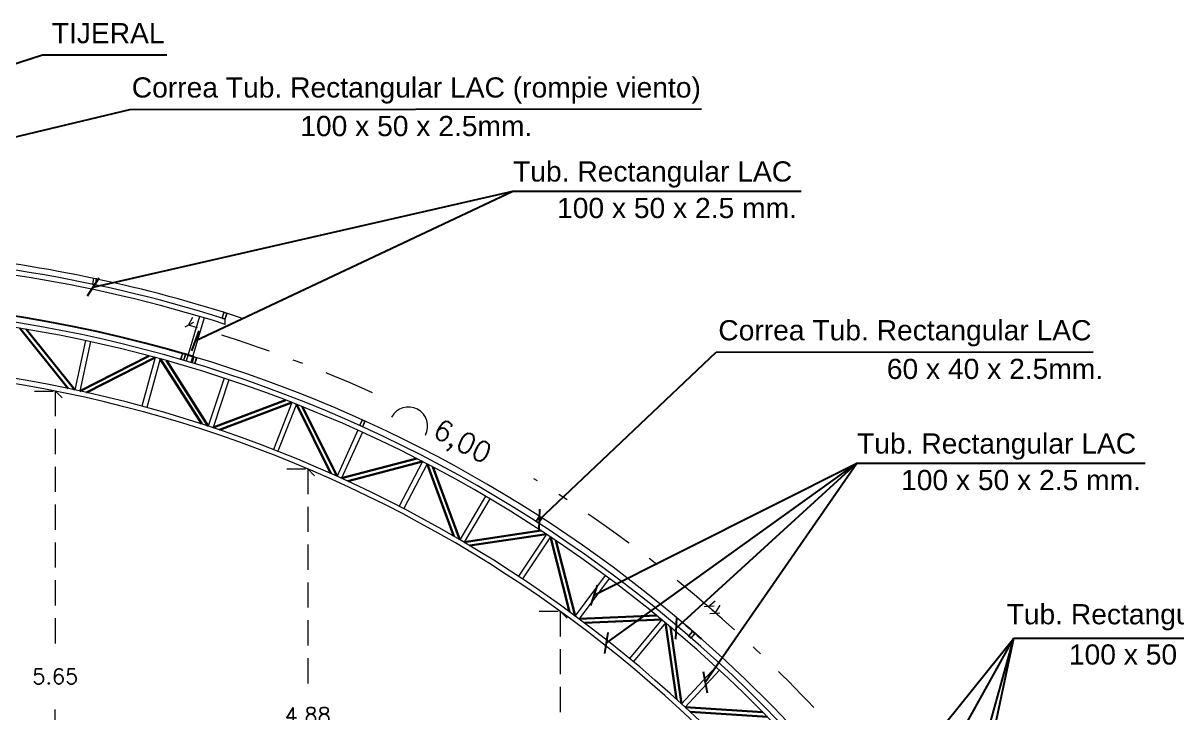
# Model space of a CAD drawing. Header units: metres. Extents: x 772934 to 773467, y 8442002 to 8442594.
# Drawn here: x 773144.36 to 773155.79, y 8442255.39 to 8442262.23 of the extents above; entities that cross this region are included whole.
import ezdxf

# ---------------------------------------------------------------- set-up
doc = ezdxf.new("R2010")
doc.units = ezdxf.units.M
doc.header["$PDMODE"] = 66
doc.linetypes.add('DASHDOT', pattern=[1, 0.5, -0.25, 0, -0.25])
doc.linetypes.add('DASHED2', pattern=[0.375, 0.25, -0.125])
doc.layers.add('C-ROAD-PROF-PROJ', color=92, linetype='Continuous')
doc.layers.add('TEXTOS-CHICOS-03', color=3, linetype='Continuous')
for name, color, linetype, lineweight in [('COTAS-01', 1, 'Continuous', 9), ('ELEMENTOS', 2, 'Continuous', 5), ('MURO...', 112, 'Continuous', 30), ('N.P.T', 61, 'DASHDOT', 9), ('TUB LAC 40x60', 5, 'Continuous', 13), ('TUB LAC 50x70', 88, 'Continuous', 13)]:
    doc.layers.add(name, color=color, linetype=linetype, lineweight=lineweight)
doc.layers.add('DE JUEGO', color=7, linetype='DASHED2', lineweight=15, plot=False)
doc.styles.add('ARIAL', font='arial.ttf', dxfattribs={"width": 1.1})
doc.styles.get("Standard").update_dxf_attribs({"font": 'simplex.shx'})
doc.dimstyles.new('ESC. 1.1000 sin linea', dxfattribs={"dimscale": 0.689, "dimtxt": 0.22, "dimasz": 0.2, "dimexe": 0.03, "dimexo": 0.3, "dimgap": 0.2055, "dimtad": 1, "dimtih": 1, "dimtoh": 1, "dimzin": 1, "dimdsep": 46, "dimtxsty": 'Standard', "dimblk": 'OBLIQUE', "dimcen": 1, "dimclrd": 3, "dimclre": 2, "dimclrt": 256, "dimazin": 0, "dimtfac": 1, "dimtmove": 2, "dimatfit": 2, "dimldrblk": 'OBLIQUE', "dimfxl": 0.15, "dimtfillclr": 1, "dimlwd": -1, "dimlwe": -1, "dimarcsym": 0})
doc.dimstyles.new('ISO-25', dxfattribs={"dimscale": 0, "dimtxt": 0.18, "dimasz": 0.08, "dimexe": 0.09, "dimexo": 0.5, "dimgap": 0.35, "dimtad": 0, "dimtih": 1, "dimtoh": 1, "dimzin": 3, "dimtxsty": 'Standard', "dimblk": 'OBLIQUE', "dimcen": -3, "dimclrd": 256, "dimclre": 256, "dimadec": 0, "dimazin": 0, "dimtfac": 1, "dimtmove": 2, "dimatfit": 2, "dimldrblk": 'OBLIQUE', "dimfxl": 1, "dimfxlon": 1, "dimtolj": 2, "dimarcsym": 0})

# ---------------------------------------------------------------- blocks, each defined once
blk = doc.blocks.new('_Oblique')
at = {"color": 0, "linetype": 'ByBlock', "lineweight": -2}
blk.add_line((-0.5, -0.5), (0.5, 0.5), dxfattribs=at)
blk = doc.blocks.new('*D137')
at = {"layer": 'DE JUEGO', "color": 2, "transparency": 16777216}
for p, q in [((773144.472, 8442258.583), (773144.658, 8442258.583)), ((773144.472, 8442252.929), (773144.658, 8442252.929))]:
    blk.add_line(p, q, dxfattribs=at)
at = {"layer": 'DE JUEGO', "color": 3, "transparency": 16777216}
for p, q in [((773144.678, 8442258.583), (773144.678, 8442255.973)), ((773144.678, 8442252.929), (773144.678, 8442255.539))]:
    blk.add_line(p, q, dxfattribs=at)
at = {"layer": 'Defpoints', "color": 0, "transparency": 16777216}
for p in [(773144.678, 8442258.583), (773144.678, 8442252.929), (773144.678, 8442252.929)]:
    blk.add_point(p, dxfattribs=at)
at = {"layer": 'DE JUEGO', "color": 3, "transparency": 16777216, "xscale": 0.1378000000000003, "yscale": 0.1378000000000003, "zscale": 0.1378000000000003}
for p, rotation in [((773144.678, 8442258.583), 90), ((773144.678, 8442252.929), 270)]:
    blk.add_blockref('_Oblique', p, dxfattribs=dict(at, rotation=rotation))
at = {"layer": 'DE JUEGO', "transparency": 16777216, "insert": (773144.678, 8442255.756), "char_height": 0.1516, "attachment_point": 5}
blk.add_mtext('5.65', dxfattribs=at)
blk = doc.blocks.new('*D138')
at = {"layer": 'DE JUEGO', "color": 2, "transparency": 16777216}
for p, q in [((773146.972, 8442257.812), (773147.158, 8442257.812)), ((773146.972, 8442252.929), (773147.158, 8442252.929))]:
    blk.add_line(p, q, dxfattribs=at)
at = {"layer": 'DE JUEGO', "color": 3, "transparency": 16777216}
for p, q in [((773147.178, 8442257.812), (773147.178, 8442255.588)), ((773147.178, 8442252.929), (773147.178, 8442255.153))]:
    blk.add_line(p, q, dxfattribs=at)
at = {"layer": 'Defpoints', "color": 0, "transparency": 16777216}
for p in [(773147.178, 8442257.812), (773147.178, 8442252.929), (773147.178, 8442252.929)]:
    blk.add_point(p, dxfattribs=at)
at = {"layer": 'DE JUEGO', "color": 3, "transparency": 16777216, "xscale": 0.1378000000000003, "yscale": 0.1378000000000003, "zscale": 0.1378000000000003}
for p, rotation in [((773147.178, 8442257.812), 90), ((773147.178, 8442252.929), 270)]:
    blk.add_blockref('_Oblique', p, dxfattribs=dict(at, rotation=rotation))
at = {"layer": 'DE JUEGO', "transparency": 16777216, "insert": (773147.178, 8442255.371), "char_height": 0.1516, "attachment_point": 5}
blk.add_mtext('4.88', dxfattribs=at)
blk = doc.blocks.new('*D139')
at = {"layer": 'DE JUEGO', "color": 2, "transparency": 16777216}
for p, q in [((773149.472, 8442256.402), (773149.658, 8442256.402)), ((773149.472, 8442252.929), (773149.658, 8442252.929))]:
    blk.add_line(p, q, dxfattribs=at)
at = {"layer": 'DE JUEGO', "color": 3, "transparency": 16777216}
for p, q in [((773149.678, 8442256.402), (773149.678, 8442254.883)), ((773149.678, 8442252.929), (773149.678, 8442254.448))]:
    blk.add_line(p, q, dxfattribs=at)
at = {"layer": 'Defpoints', "color": 0, "transparency": 16777216}
for p in [(773149.678, 8442256.402), (773149.678, 8442252.929), (773149.678, 8442252.929)]:
    blk.add_point(p, dxfattribs=at)
at = {"layer": 'DE JUEGO', "color": 3, "transparency": 16777216, "xscale": 0.1378000000000003, "yscale": 0.1378000000000003, "zscale": 0.1378000000000003}
for p, rotation in [((773149.678, 8442256.402), 90), ((773149.678, 8442252.929), 270)]:
    blk.add_blockref('_Oblique', p, dxfattribs=dict(at, rotation=rotation))
at = {"layer": 'DE JUEGO', "transparency": 16777216, "insert": (773149.678, 8442254.665), "char_height": 0.1516, "attachment_point": 5}
blk.add_mtext('3.47', dxfattribs=at)

msp = doc.modelspace()

# ---------------------------------------------------------------- linework, layer by layer
at = {"ltscale": 0.05}
for centre, radius, start, end in [((773145.062, 8442255.981), 3.101, 71.4405, 75.1365), ((773143.84, 8442247.944), 10.925, 48.5085, 49.5574)]:
    msp.add_arc(centre, radius, start, end, dxfattribs=at)
at = {"layer": 'C-ROAD-PROF-PROJ', "ltscale": 0.05}
msp.add_arc((773142.181, 8442246.035), 13.455, 73.3338, 106.6829, dxfattribs=at)
at = {"layer": 'DE JUEGO'}
msp.add_arc((773142.178, 8442246.056), 13.434, 73.2534, 98.848, dxfattribs=at)
at = {"layer": 'ELEMENTOS'}
for centre, radius, start, end in [((773142.178, 8442246.029), 13.97, 71.8786, 84.1934), ((773142.183, 8442246.045), 13.445, 48.5792, 74.1413), ((773142.175, 8442246.026), 13.464, 31.7856, 49.4584)]:
    msp.add_arc(centre, radius, start, end, dxfattribs=at)
at = {"layer": 'MURO...'}
for p, q in [((773144.328, 8442259.205), (773144.806, 8442258.608)), ((773144.872, 8442258.594), (773144.391, 8442259.195)), ((773144.921, 8442258.583), (773145.607, 8442258.931)), ((773145.669, 8442258.915), (773144.987, 8442258.569)), ((773145.717, 8442258.902), (773146.129, 8442258.257)), ((773146.193, 8442258.236), (773145.779, 8442258.885)), ((773146.241, 8442258.22), (773146.96, 8442258.493)), ((773147.02, 8442258.47), (773146.304, 8442258.199)), ((773147.066, 8442258.452), (773147.407, 8442257.767)), ((773147.469, 8442257.74), (773147.125, 8442258.429)), ((773147.514, 8442257.719), (773148.259, 8442257.914)), ((773148.316, 8442257.885), (773147.575, 8442257.691)), ((773148.36, 8442257.862), (773148.626, 8442257.144)), ((773148.684, 8442257.11), (773148.416, 8442257.832)), ((773148.727, 8442257.085), (773149.489, 8442257.2)), ((773149.542, 8442257.165), (773148.785, 8442257.051)), ((773149.583, 8442257.137), (773149.772, 8442256.396)), ((773149.826, 8442256.356), (773149.636, 8442257.102)), ((773149.866, 8442256.326), (773150.635, 8442256.359)), ((773150.684, 8442256.318), (773149.92, 8442256.285)), ((773150.723, 8442256.286), (773150.831, 8442255.529)), ((773150.881, 8442255.484), (773150.772, 8442256.246)), ((773150.918, 8442255.45), (773151.686, 8442255.401)), ((773151.731, 8442255.355), (773150.967, 8442255.404))]:
    msp.add_line(p, q, dxfattribs=at)
at = {"layer": 'N.P.T', "color": 173, "true_color": 0x4b5ece}
for p, q in [((773145.998, 8442259.235), (773146.041, 8442259.314)), ((773151.147, 8442256.447), (773151.215, 8442256.505)), ((773151.218, 8442256.384), (773151.262, 8442256.463))]:
    msp.add_line(p, q, dxfattribs=at)
at = {"layer": 'N.P.T', "color": 175, "true_color": 0x4d4db3}
for centre, radius, start, end in [((773142.183, 8442246.045), 13.731, 65.7569, 73.8708), ((773142.183, 8442246.045), 13.731, 48.8497, 58.1979), ((773142.175, 8442246.026), 13.75, 43.2496, 49.2733)]:
    msp.add_arc(centre, radius, start, end, dxfattribs=at)
at = {"layer": 'N.P.T', "linetype": 'Continuous'}
msp.add_arc((773148.176, 8442258.235), 0.19, 331.7049, 151.7049, dxfattribs=at)
at = {"layer": 'TUB LAC 40x60'}
for points in [[(773145.046, 8442259.64), (773145.08, 8442259.634), (773145.091, 8442259.693), (773145.056, 8442259.699)], [(773145.048, 8442259.642), (773145.078, 8442259.637), (773145.088, 8442259.691), (773145.058, 8442259.696)], [(773146.328, 8442259.306), (773146.362, 8442259.295), (773146.38, 8442259.352), (773146.346, 8442259.363)], [(773146.332, 8442259.307), (773146.36, 8442259.298), (773146.377, 8442259.351), (773146.348, 8442259.36)], [(773145.92, 8442258.898), (773145.953, 8442258.888), (773145.97, 8442258.946), (773145.937, 8442258.955)], [(773145.923, 8442258.899), (773145.952, 8442258.891), (773145.967, 8442258.944), (773145.938, 8442258.952)], [(773147.692, 8442258.244), (773147.724, 8442258.229), (773147.749, 8442258.284), (773147.717, 8442258.298)], [(773147.695, 8442258.245), (773147.723, 8442258.233), (773147.745, 8442258.283), (773147.718, 8442258.295)], [(773149.439, 8442257.293), (773149.468, 8442257.274), (773149.501, 8442257.324), (773149.471, 8442257.343)], [(773149.442, 8442257.294), (773149.467, 8442257.277), (773149.497, 8442257.323), (773149.472, 8442257.34)], [(773150.95, 8442256.159), (773150.976, 8442256.136), (773151.016, 8442256.181), (773150.989, 8442256.204)], [(773150.954, 8442256.159), (773150.976, 8442256.14), (773151.012, 8442256.181), (773150.99, 8442256.201)]]:
    msp.add_lwpolyline(points, close=True, dxfattribs=at)
at = {"layer": 'TUB LAC 40x60', "color": 142}
for points in [[(773146.031, 8442258.864), (773146.064, 8442258.855), (773146.081, 8442258.912), (773146.047, 8442258.922)], [(773146.034, 8442258.866), (773146.062, 8442258.858), (773146.078, 8442258.91), (773146.049, 8442258.919)]]:
    msp.add_lwpolyline(points, close=True, dxfattribs=at)
at = {"layer": 'TUB LAC 50x70'}
for p, q in [((773146.106, 8442259.321), (773145.974, 8442258.88)), ((773146.154, 8442259.307), (773146.022, 8442258.866)), ((773146.362, 8442259.243), (773146.362, 8442259.295)), ((773144.978, 8442259.082), (773144.872, 8442258.594)), ((773145.027, 8442259.072), (773144.921, 8442258.583)), ((773145.669, 8442258.915), (773145.537, 8442258.432)), ((773145.717, 8442258.902), (773145.586, 8442258.419)), ((773146.35, 8442258.711), (773146.193, 8442258.236)), ((773146.398, 8442258.695), (773146.241, 8442258.22)), ((773147.02, 8442258.47), (773146.838, 8442258.005)), ((773147.066, 8442258.452), (773146.884, 8442257.987)), ((773147.675, 8442258.195), (773147.469, 8442257.74)), ((773147.721, 8442258.174), (773147.514, 8442257.719)), ((773148.316, 8442257.885), (773148.085, 8442257.441)), ((773148.36, 8442257.862), (773148.129, 8442257.418)), ((773148.938, 8442257.541), (773148.684, 8442257.11)), ((773148.981, 8442257.516), (773148.727, 8442257.085)), ((773149.542, 8442257.165), (773149.265, 8442256.748)), ((773149.583, 8442257.137), (773149.307, 8442256.721)), ((773150.124, 8442256.757), (773149.826, 8442256.356)), ((773150.165, 8442256.727), (773149.866, 8442256.326)), ((773150.684, 8442256.318), (773150.365, 8442255.934)), ((773150.723, 8442256.286), (773150.404, 8442255.902)), ((773151.22, 8442255.851), (773150.881, 8442255.484)), ((773151.257, 8442255.817), (773150.918, 8442255.45))]:
    msp.add_line(p, q, dxfattribs=at)
for centre, radius, start, end in [((773142.178, 8442246.032), 13.908, 72.4934, 107.5018), ((773142.178, 8442246.032), 13.858, 72.4282, 107.567), ((773142.178, 8442246.029), 13.4, 31.9944, 148.0042), ((773142.178, 8442246.029), 13.35, 32.0556, 147.943), ((773142.178, 8442246.029), 12.85, 32.7406, 147.2579), ((773142.178, 8442246.029), 12.8, 32.8847, 147.1139)]:
    msp.add_arc(centre, radius, start, end, dxfattribs=at)

# ---------------------------------------------------------------- block references
at = {"layer": 'N.P.T', "color": 175, "true_color": 0x4d4db3, "xscale": 0.08, "yscale": 0.08, "zscale": 0.08}
for p, rotation in [((773145.998, 8442259.235), 163.8707761397496), ((773151.147, 8442256.447), 139.2732634748129), ((773151.218, 8442256.384), 318.8496810315039)]:
    msp.add_blockref('_Oblique', p, dxfattribs=dict(at, rotation=rotation))

# ---------------------------------------------------------------- texts
at = {"layer": 'N.P.T', "insert": (773148.699, 8442258.061), "char_height": 0.2, "attachment_point": 5, "rotation": 331.7049}
msp.add_mtext('\\A2;6,00', dxfattribs=at)
at = {"layer": 'TEXTOS-CHICOS-03', "style": 'ARIAL'}
for s, p in [('TIJERAL', (773144.643, 8442262.028)), ('Correa Tub. Rectangular LAC (rompie viento) ', (773145.436, 8442261.49)), (' 100 x 50 x 2.5mm.', (773147.027, 8442261.108)), ('Tub. Rectangular LAC', (773149.212, 8442260.658)), (' 100 x 50 x 2.5 mm.', (773149.57, 8442260.296)), ('Correa Tub. Rectangular LAC ', (773151.245, 8442259.085)), (' 60 x 40 x 2.5mm.', (773152.836, 8442258.702)), ('Tub. Rectangular LAC', (773152.619, 8442257.963)), (' 100 x 50 x 2.5 mm.', (773152.977, 8442257.601)), ('Tub. Rectangular LAC', (773154.1, 8442256.272)), ('100 x 50 x 2.5 mm.', (773154.717, 8442255.873))]:
    msp.add_text(s, height=0.2, dxfattribs=at).set_placement(p)

# ---------------------------------------------------------------- dimensions: what is measured, and where the dimension line sits
at = {"layer": 'DE JUEGO'}
for base, p1, p2, picture, middle in [((773144.678, 8442252.929), (773144.678, 8442258.583), (773144.678, 8442252.929), '*D137', (773144.678, 8442255.756)), ((773147.178, 8442252.929), (773147.178, 8442257.812), (773147.178, 8442252.929), '*D138', (773147.178, 8442255.371)), ((773149.678, 8442252.929), (773149.678, 8442256.402), (773149.678, 8442252.929), '*D139', (773149.678, 8442254.665))]:
    dim = msp.add_linear_dim(base=base, p1=p1, p2=p2, angle=90, dimstyle='ESC. 1.1000 sin linea', dxfattribs=at)
    dim.commit()
    dim.dimension.update_dxf_attribs({"geometry": picture, "text_midpoint": middle})

# ---------------------------------------------------------------- leaders
at = {"layer": 'COTAS-01', "color": 1}
for points in [[(773142.594, 8442261.278), (773144.551, 8442261.912), (773145.784, 8442261.912)], [(773142.503, 8442260.674), (773145.415, 8442261.373), (773151.078, 8442261.378)], [(773145.052, 8442259.612), (773149.211, 8442260.562), (773152.066, 8442260.562)], [(773146.063, 8442259.08), (773149.21, 8442260.562)], [(773149.47, 8442257.308), (773151.224, 8442258.968), (773154.957, 8442258.972)], [(773150.011, 8442256.559), (773152.618, 8442257.867), (773155.473, 8442257.867)], [(773150.135, 8442256.086), (773152.618, 8442257.868)], [(773150.827, 8442256.232), (773152.618, 8442257.868)], [(773151.115, 8442255.699), (773152.618, 8442257.868)], [(773152.154, 8442253.631), (773154.171, 8442256.134)], [(773152.524, 8442253.172), (773154.171, 8442256.134)], [(773153.291, 8442252.947), (773154.171, 8442256.134)], [(773153.515, 8442253.033), (773154.171, 8442256.134), (773156.959, 8442256.134)]]:
    msp.add_leader(points, dimstyle='ISO-25', override={"dimscale": 1, "dimtxt": 0.2, "dimasz": 0.15, "dimexe": 0.12, "dimexo": 0.15, "dimgap": 0.0625, "dimcen": 0.2, "dimclrd": 1, "dimclre": 1}, dxfattribs=at)

doc.saveas('drawing.dxf')
